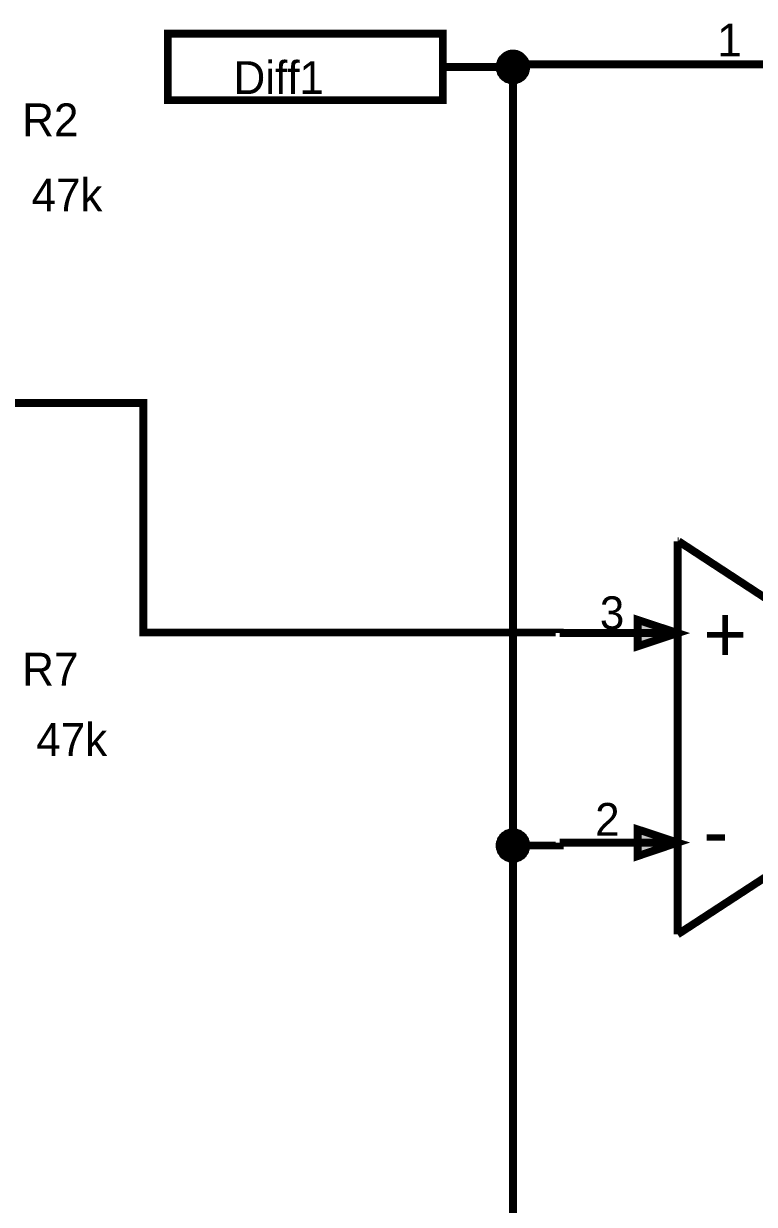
# Model space of a CAD drawing. Header units: millimetres. Extents: x 0 to 800, y 0 to 567.
# Drawn here: x 79.26 to 107.14, y 497.34 to 542.41 of the extents above; entities that cross this region are included whole.
import ezdxf

# ---------------------------------------------------------------- set-up
doc = ezdxf.new("R2010")
doc.units = ezdxf.units.MM
doc.layers.add('Sheet', color=255, linetype='Continuous')

msp = doc.modelspace()

# ---------------------------------------------------------------- linework, layer by layer
at = {"layer": 'Sheet'}
for points, const_width in [([(84.759, 539.485), (84.759, 542.028), (95.253, 542.028), (95.253, 539.485), (84.759, 539.485)], 0.3), ([(84.759, 542.028), (84.759, 539.485), (95.253, 539.485), (95.253, 542.028), (84.759, 542.028), (84.759, 542.028)], 0.0991), ([(102.689, 519.651), (104.212, 519.147), (102.689, 518.643), (102.689, 519.651)], 0.3), ([(102.689, 519.651), (104.212, 519.147), (102.689, 518.643), (102.689, 519.651)], 0.0991), ([(102.689, 511.655), (104.212, 511.151), (102.689, 510.636), (102.689, 511.655)], 0.3), ([(102.689, 511.655), (104.212, 511.151), (102.689, 510.636), (102.689, 511.655)], 0.0991)]:
    msp.add_lwpolyline(points, close=True, dxfattribs=dict(at, const_width=const_width))
for points, const_width in [([(97.425, 540.751), (97.425, 540.773), (97.425, 540.807), (97.437, 540.829), (97.437, 540.852), (97.437, 540.874), (97.448, 540.908), (97.459, 540.93), (97.47, 540.953), (97.47, 540.975), (97.481, 540.997), (97.493, 541.02), (97.515, 541.042), (97.526, 541.053), (97.537, 541.076), (97.56, 541.098), (97.571, 541.109), (97.593, 541.132), (97.605, 541.143), (97.627, 541.165), (97.649, 541.177), (97.672, 541.188), (97.683, 541.199), (97.705, 541.21), (97.728, 541.221), (97.75, 541.233), (97.784, 541.244), (97.806, 541.255), (97.829, 541.255), (97.851, 541.255), (97.873, 541.266), (97.907, 541.266), (97.929, 541.266)], 0.3), ([(97.425, 540.751), (97.425, 540.773), (97.425, 540.807), (97.437, 540.829), (97.437, 540.852), (97.437, 540.874), (97.448, 540.908), (97.459, 540.93), (97.47, 540.953), (97.47, 540.975), (97.481, 540.997), (97.493, 541.02), (97.515, 541.042), (97.526, 541.053), (97.537, 541.076), (97.56, 541.098), (97.571, 541.109), (97.593, 541.132), (97.605, 541.143), (97.627, 541.165), (97.649, 541.177), (97.672, 541.188), (97.683, 541.199), (97.705, 541.21), (97.728, 541.221), (97.75, 541.233), (97.784, 541.244), (97.806, 541.255), (97.829, 541.255), (97.851, 541.255), (97.873, 541.266), (97.907, 541.266), (97.929, 541.266)], 0.3), ([(97.425, 540.751), (97.425, 540.773), (97.425, 540.807), (97.437, 540.829), (97.437, 540.852), (97.437, 540.874), (97.448, 540.908), (97.459, 540.93), (97.47, 540.953), (97.47, 540.975), (97.481, 540.997), (97.493, 541.02), (97.515, 541.042), (97.526, 541.053), (97.537, 541.076), (97.56, 541.098), (97.571, 541.109), (97.593, 541.132), (97.605, 541.143), (97.627, 541.165), (97.649, 541.177), (97.672, 541.188), (97.683, 541.199), (97.705, 541.21), (97.728, 541.221), (97.75, 541.233), (97.784, 541.244), (97.806, 541.255), (97.829, 541.255), (97.851, 541.255), (97.873, 541.266), (97.907, 541.266), (97.929, 541.266)], 0.3), ([(97.425, 540.751), (97.425, 540.773), (97.425, 540.807), (97.437, 540.829), (97.437, 540.852), (97.437, 540.874), (97.448, 540.908), (97.459, 540.93), (97.47, 540.953), (97.47, 540.975), (97.481, 540.997), (97.493, 541.02), (97.515, 541.042), (97.526, 541.053), (97.537, 541.076), (97.56, 541.098), (97.571, 541.109), (97.593, 541.132), (97.605, 541.143), (97.627, 541.165), (97.649, 541.177), (97.672, 541.188), (97.683, 541.199), (97.705, 541.21), (97.728, 541.221), (97.75, 541.233), (97.784, 541.244), (97.806, 541.255), (97.829, 541.255), (97.851, 541.255), (97.873, 541.266), (97.907, 541.266), (97.929, 541.266)], 0.3), ([(97.425, 540.751), (97.425, 540.773), (97.425, 540.807), (97.437, 540.829), (97.437, 540.852), (97.437, 540.874), (97.448, 540.908), (97.459, 540.93), (97.47, 540.953), (97.47, 540.975), (97.481, 540.997), (97.493, 541.02), (97.515, 541.042), (97.526, 541.053), (97.537, 541.076), (97.56, 541.098), (97.571, 541.109), (97.593, 541.132), (97.605, 541.143), (97.627, 541.165), (97.649, 541.177), (97.672, 541.188), (97.683, 541.199), (97.705, 541.21), (97.728, 541.221), (97.75, 541.233), (97.784, 541.244), (97.806, 541.255), (97.829, 541.255), (97.851, 541.255), (97.873, 541.266), (97.907, 541.266), (97.929, 541.266)], 0.0991), ([(97.425, 540.751), (97.425, 540.773), (97.425, 540.807), (97.437, 540.829), (97.437, 540.852), (97.437, 540.874), (97.448, 540.908), (97.459, 540.93), (97.47, 540.953), (97.47, 540.975), (97.481, 540.997), (97.493, 541.02), (97.515, 541.042), (97.526, 541.053), (97.537, 541.076), (97.56, 541.098), (97.571, 541.109), (97.593, 541.132), (97.605, 541.143), (97.627, 541.165), (97.649, 541.177), (97.672, 541.188), (97.683, 541.199), (97.705, 541.21), (97.728, 541.221), (97.75, 541.233), (97.784, 541.244), (97.806, 541.255), (97.829, 541.255), (97.851, 541.255), (97.873, 541.266), (97.907, 541.266), (97.929, 541.266)], 0.0991), ([(97.425, 540.751), (97.425, 540.773), (97.425, 540.807), (97.437, 540.829), (97.437, 540.852), (97.437, 540.874), (97.448, 540.908), (97.459, 540.93), (97.47, 540.953), (97.47, 540.975), (97.481, 540.997), (97.493, 541.02), (97.515, 541.042), (97.526, 541.053), (97.537, 541.076), (97.56, 541.098), (97.571, 541.109), (97.593, 541.132), (97.605, 541.143), (97.627, 541.165), (97.649, 541.177), (97.672, 541.188), (97.683, 541.199), (97.705, 541.21), (97.728, 541.221), (97.75, 541.233), (97.784, 541.244), (97.806, 541.255), (97.829, 541.255), (97.851, 541.255), (97.873, 541.266), (97.907, 541.266), (97.929, 541.266)], 0.0991), ([(97.425, 540.751), (97.425, 540.773), (97.425, 540.807), (97.437, 540.829), (97.437, 540.852), (97.437, 540.874), (97.448, 540.908), (97.459, 540.93), (97.47, 540.953), (97.47, 540.975), (97.481, 540.997), (97.493, 541.02), (97.515, 541.042), (97.526, 541.053), (97.537, 541.076), (97.56, 541.098), (97.571, 541.109), (97.593, 541.132), (97.605, 541.143), (97.627, 541.165), (97.649, 541.177), (97.672, 541.188), (97.683, 541.199), (97.705, 541.21), (97.728, 541.221), (97.75, 541.233), (97.784, 541.244), (97.806, 541.255), (97.829, 541.255), (97.851, 541.255), (97.873, 541.266), (97.907, 541.266), (97.929, 541.266)], 0.0991), ([(97.929, 541.266), (97.929, 541.266)], 0.3), ([(97.929, 541.266), (97.952, 541.266), (97.985, 541.266), (98.008, 541.255), (98.03, 541.255), (98.053, 541.255), (98.075, 541.244), (98.109, 541.233), (98.131, 541.221), (98.153, 541.21), (98.176, 541.199), (98.187, 541.188), (98.209, 541.177), (98.232, 541.165), (98.254, 541.143), (98.265, 541.132), (98.288, 541.109), (98.299, 541.098), (98.321, 541.076), (98.333, 541.053), (98.344, 541.042), (98.366, 541.02), (98.377, 540.997), (98.389, 540.975), (98.389, 540.953), (98.4, 540.93), (98.411, 540.908), (98.422, 540.874), (98.422, 540.852), (98.422, 540.829), (98.433, 540.807), (98.433, 540.773), (98.433, 540.751)], 0.3), ([(97.929, 541.266), (97.929, 541.266)], 0.3), ([(97.929, 541.266), (97.952, 541.266), (97.985, 541.266), (98.008, 541.255), (98.03, 541.255), (98.053, 541.255), (98.075, 541.244), (98.109, 541.233), (98.131, 541.221), (98.153, 541.21), (98.176, 541.199), (98.187, 541.188), (98.209, 541.177), (98.232, 541.165), (98.254, 541.143), (98.265, 541.132), (98.288, 541.109), (98.299, 541.098), (98.321, 541.076), (98.333, 541.053), (98.344, 541.042), (98.366, 541.02), (98.377, 540.997), (98.389, 540.975), (98.389, 540.953), (98.4, 540.93), (98.411, 540.908), (98.422, 540.874), (98.422, 540.852), (98.422, 540.829), (98.433, 540.807), (98.433, 540.773), (98.433, 540.751)], 0.3), ([(97.929, 541.266), (97.929, 541.266)], 0.3), ([(97.929, 541.266), (97.952, 541.266), (97.985, 541.266), (98.008, 541.255), (98.03, 541.255), (98.053, 541.255), (98.075, 541.244), (98.109, 541.233), (98.131, 541.221), (98.153, 541.21), (98.176, 541.199), (98.187, 541.188), (98.209, 541.177), (98.232, 541.165), (98.254, 541.143), (98.265, 541.132), (98.288, 541.109), (98.299, 541.098), (98.321, 541.076), (98.333, 541.053), (98.344, 541.042), (98.366, 541.02), (98.377, 540.997), (98.389, 540.975), (98.389, 540.953), (98.4, 540.93), (98.411, 540.908), (98.422, 540.874), (98.422, 540.852), (98.422, 540.829), (98.433, 540.807), (98.433, 540.773), (98.433, 540.751)], 0.3), ([(97.929, 541.266), (97.929, 541.266)], 0.3), ([(97.929, 541.266), (97.952, 541.266), (97.985, 541.266), (98.008, 541.255), (98.03, 541.255), (98.053, 541.255), (98.075, 541.244), (98.109, 541.233), (98.131, 541.221), (98.153, 541.21), (98.176, 541.199), (98.187, 541.188), (98.209, 541.177), (98.232, 541.165), (98.254, 541.143), (98.265, 541.132), (98.288, 541.109), (98.299, 541.098), (98.321, 541.076), (98.333, 541.053), (98.344, 541.042), (98.366, 541.02), (98.377, 540.997), (98.389, 540.975), (98.389, 540.953), (98.4, 540.93), (98.411, 540.908), (98.422, 540.874), (98.422, 540.852), (98.422, 540.829), (98.433, 540.807), (98.433, 540.773), (98.433, 540.751)], 0.3), ([(97.929, 541.266), (97.929, 541.266)], 0.0991), ([(97.929, 541.266), (97.952, 541.266), (97.985, 541.266), (98.008, 541.255), (98.03, 541.255), (98.053, 541.255), (98.075, 541.244), (98.109, 541.233), (98.131, 541.221), (98.153, 541.21), (98.176, 541.199), (98.187, 541.188), (98.209, 541.177), (98.232, 541.165), (98.254, 541.143), (98.265, 541.132), (98.288, 541.109), (98.299, 541.098), (98.321, 541.076), (98.333, 541.053), (98.344, 541.042), (98.366, 541.02), (98.377, 540.997), (98.389, 540.975), (98.389, 540.953), (98.4, 540.93), (98.411, 540.908), (98.422, 540.874), (98.422, 540.852), (98.422, 540.829), (98.433, 540.807), (98.433, 540.773), (98.433, 540.751)], 0.0991), ([(97.929, 541.266), (97.929, 541.266)], 0.0991), ([(97.929, 541.266), (97.952, 541.266), (97.985, 541.266), (98.008, 541.255), (98.03, 541.255), (98.053, 541.255), (98.075, 541.244), (98.109, 541.233), (98.131, 541.221), (98.153, 541.21), (98.176, 541.199), (98.187, 541.188), (98.209, 541.177), (98.232, 541.165), (98.254, 541.143), (98.265, 541.132), (98.288, 541.109), (98.299, 541.098), (98.321, 541.076), (98.333, 541.053), (98.344, 541.042), (98.366, 541.02), (98.377, 540.997), (98.389, 540.975), (98.389, 540.953), (98.4, 540.93), (98.411, 540.908), (98.422, 540.874), (98.422, 540.852), (98.422, 540.829), (98.433, 540.807), (98.433, 540.773), (98.433, 540.751)], 0.0991), ([(97.929, 541.266), (97.929, 541.266)], 0.0991), ([(97.929, 541.266), (97.952, 541.266), (97.985, 541.266), (98.008, 541.255), (98.03, 541.255), (98.053, 541.255), (98.075, 541.244), (98.109, 541.233), (98.131, 541.221), (98.153, 541.21), (98.176, 541.199), (98.187, 541.188), (98.209, 541.177), (98.232, 541.165), (98.254, 541.143), (98.265, 541.132), (98.288, 541.109), (98.299, 541.098), (98.321, 541.076), (98.333, 541.053), (98.344, 541.042), (98.366, 541.02), (98.377, 540.997), (98.389, 540.975), (98.389, 540.953), (98.4, 540.93), (98.411, 540.908), (98.422, 540.874), (98.422, 540.852), (98.422, 540.829), (98.433, 540.807), (98.433, 540.773), (98.433, 540.751)], 0.0991), ([(97.929, 541.266), (97.929, 541.266)], 0.0991), ([(97.929, 541.266), (97.952, 541.266), (97.985, 541.266), (98.008, 541.255), (98.03, 541.255), (98.053, 541.255), (98.075, 541.244), (98.109, 541.233), (98.131, 541.221), (98.153, 541.21), (98.176, 541.199), (98.187, 541.188), (98.209, 541.177), (98.232, 541.165), (98.254, 541.143), (98.265, 541.132), (98.288, 541.109), (98.299, 541.098), (98.321, 541.076), (98.333, 541.053), (98.344, 541.042), (98.366, 541.02), (98.377, 540.997), (98.389, 540.975), (98.389, 540.953), (98.4, 540.93), (98.411, 540.908), (98.422, 540.874), (98.422, 540.852), (98.422, 540.829), (98.433, 540.807), (98.433, 540.773), (98.433, 540.751)], 0.0991), ([(95.253, 540.751), (97.929, 540.751), (98.187, 540.751), (98.187, 540.852), (103.484, 540.852)], 0.3), ([(97.929, 540.247), (97.907, 540.247), (97.873, 540.247), (97.851, 540.258), (97.829, 540.258), (97.806, 540.258), (97.784, 540.269), (97.75, 540.281), (97.728, 540.292), (97.705, 540.292), (97.683, 540.303), (97.672, 540.314), (97.649, 540.337), (97.627, 540.348), (97.605, 540.359), (97.593, 540.381), (97.571, 540.393), (97.56, 540.415), (97.537, 540.426), (97.526, 540.449), (97.515, 540.471), (97.493, 540.493), (97.481, 540.505), (97.47, 540.527), (97.47, 540.549), (97.459, 540.572), (97.448, 540.605), (97.437, 540.628), (97.437, 540.65), (97.437, 540.673), (97.425, 540.695), (97.425, 540.729), (97.425, 540.751)], 0.3), ([(97.425, 540.751), (97.425, 540.751)], 0.3), ([(97.929, 540.247), (97.907, 540.247), (97.873, 540.247), (97.851, 540.258), (97.829, 540.258), (97.806, 540.258), (97.784, 540.269), (97.75, 540.281), (97.728, 540.292), (97.705, 540.292), (97.683, 540.303), (97.672, 540.314), (97.649, 540.337), (97.627, 540.348), (97.605, 540.359), (97.593, 540.381), (97.571, 540.393), (97.56, 540.415), (97.537, 540.426), (97.526, 540.449), (97.515, 540.471), (97.493, 540.493), (97.481, 540.505), (97.47, 540.527), (97.47, 540.549), (97.459, 540.572), (97.448, 540.605), (97.437, 540.628), (97.437, 540.65), (97.437, 540.673), (97.425, 540.695), (97.425, 540.729), (97.425, 540.751)], 0.3), ([(97.425, 540.751), (97.425, 540.751)], 0.3), ([(97.929, 540.247), (97.907, 540.247), (97.873, 540.247), (97.851, 540.258), (97.829, 540.258), (97.806, 540.258), (97.784, 540.269), (97.75, 540.281), (97.728, 540.292), (97.705, 540.292), (97.683, 540.303), (97.672, 540.314), (97.649, 540.337), (97.627, 540.348), (97.605, 540.359), (97.593, 540.381), (97.571, 540.393), (97.56, 540.415), (97.537, 540.426), (97.526, 540.449), (97.515, 540.471), (97.493, 540.493), (97.481, 540.505), (97.47, 540.527), (97.47, 540.549), (97.459, 540.572), (97.448, 540.605), (97.437, 540.628), (97.437, 540.65), (97.437, 540.673), (97.425, 540.695), (97.425, 540.729), (97.425, 540.751)], 0.3), ([(97.425, 540.751), (97.425, 540.751)], 0.3), ([(97.929, 540.247), (97.907, 540.247), (97.873, 540.247), (97.851, 540.258), (97.829, 540.258), (97.806, 540.258), (97.784, 540.269), (97.75, 540.281), (97.728, 540.292), (97.705, 540.292), (97.683, 540.303), (97.672, 540.314), (97.649, 540.337), (97.627, 540.348), (97.605, 540.359), (97.593, 540.381), (97.571, 540.393), (97.56, 540.415), (97.537, 540.426), (97.526, 540.449), (97.515, 540.471), (97.493, 540.493), (97.481, 540.505), (97.47, 540.527), (97.47, 540.549), (97.459, 540.572), (97.448, 540.605), (97.437, 540.628), (97.437, 540.65), (97.437, 540.673), (97.425, 540.695), (97.425, 540.729), (97.425, 540.751)], 0.3), ([(97.425, 540.751), (97.425, 540.751)], 0.3), ([(97.929, 540.247), (97.907, 540.247), (97.873, 540.247), (97.851, 540.258), (97.829, 540.258), (97.806, 540.258), (97.784, 540.269), (97.75, 540.281), (97.728, 540.292), (97.705, 540.292), (97.683, 540.303), (97.672, 540.314), (97.649, 540.337), (97.627, 540.348), (97.605, 540.359), (97.593, 540.381), (97.571, 540.393), (97.56, 540.415), (97.537, 540.426), (97.526, 540.449), (97.515, 540.471), (97.493, 540.493), (97.481, 540.505), (97.47, 540.527), (97.47, 540.549), (97.459, 540.572), (97.448, 540.605), (97.437, 540.628), (97.437, 540.65), (97.437, 540.673), (97.425, 540.695), (97.425, 540.729), (97.425, 540.751)], 0.0991), ([(97.425, 540.751), (97.425, 540.751)], 0.0991), ([(97.929, 540.247), (97.907, 540.247), (97.873, 540.247), (97.851, 540.258), (97.829, 540.258), (97.806, 540.258), (97.784, 540.269), (97.75, 540.281), (97.728, 540.292), (97.705, 540.292), (97.683, 540.303), (97.672, 540.314), (97.649, 540.337), (97.627, 540.348), (97.605, 540.359), (97.593, 540.381), (97.571, 540.393), (97.56, 540.415), (97.537, 540.426), (97.526, 540.449), (97.515, 540.471), (97.493, 540.493), (97.481, 540.505), (97.47, 540.527), (97.47, 540.549), (97.459, 540.572), (97.448, 540.605), (97.437, 540.628), (97.437, 540.65), (97.437, 540.673), (97.425, 540.695), (97.425, 540.729), (97.425, 540.751)], 0.0991), ([(97.425, 540.751), (97.425, 540.751)], 0.0991), ([(97.929, 540.247), (97.907, 540.247), (97.873, 540.247), (97.851, 540.258), (97.829, 540.258), (97.806, 540.258), (97.784, 540.269), (97.75, 540.281), (97.728, 540.292), (97.705, 540.292), (97.683, 540.303), (97.672, 540.314), (97.649, 540.337), (97.627, 540.348), (97.605, 540.359), (97.593, 540.381), (97.571, 540.393), (97.56, 540.415), (97.537, 540.426), (97.526, 540.449), (97.515, 540.471), (97.493, 540.493), (97.481, 540.505), (97.47, 540.527), (97.47, 540.549), (97.459, 540.572), (97.448, 540.605), (97.437, 540.628), (97.437, 540.65), (97.437, 540.673), (97.425, 540.695), (97.425, 540.729), (97.425, 540.751)], 0.0991), ([(97.425, 540.751), (97.425, 540.751)], 0.0991), ([(97.929, 540.247), (97.907, 540.247), (97.873, 540.247), (97.851, 540.258), (97.829, 540.258), (97.806, 540.258), (97.784, 540.269), (97.75, 540.281), (97.728, 540.292), (97.705, 540.292), (97.683, 540.303), (97.672, 540.314), (97.649, 540.337), (97.627, 540.348), (97.605, 540.359), (97.593, 540.381), (97.571, 540.393), (97.56, 540.415), (97.537, 540.426), (97.526, 540.449), (97.515, 540.471), (97.493, 540.493), (97.481, 540.505), (97.47, 540.527), (97.47, 540.549), (97.459, 540.572), (97.448, 540.605), (97.437, 540.628), (97.437, 540.65), (97.437, 540.673), (97.425, 540.695), (97.425, 540.729), (97.425, 540.751)], 0.0991), ([(97.425, 540.751), (97.425, 540.751)], 0.0991), ([(98.433, 540.751), (98.433, 540.729), (98.433, 540.695), (98.422, 540.673), (98.422, 540.65), (98.422, 540.628), (98.411, 540.605), (98.4, 540.572), (98.389, 540.549), (98.389, 540.527), (98.377, 540.505), (98.366, 540.493), (98.344, 540.471), (98.333, 540.449), (98.321, 540.426), (98.299, 540.415), (98.288, 540.393), (98.265, 540.381), (98.254, 540.359), (98.232, 540.348), (98.209, 540.337), (98.187, 540.314), (98.176, 540.303), (98.153, 540.292), (98.131, 540.292), (98.109, 540.281), (98.075, 540.269), (98.053, 540.258), (98.03, 540.258), (98.008, 540.258), (97.985, 540.247), (97.952, 540.247), (97.929, 540.247)], 0.3), ([(97.929, 540.751), (97.929, 511.039)], 0.3), ([(98.433, 540.751), (98.433, 540.729), (98.433, 540.695), (98.422, 540.673), (98.422, 540.65), (98.422, 540.628), (98.411, 540.605), (98.4, 540.572), (98.389, 540.549), (98.389, 540.527), (98.377, 540.505), (98.366, 540.493), (98.344, 540.471), (98.333, 540.449), (98.321, 540.426), (98.299, 540.415), (98.288, 540.393), (98.265, 540.381), (98.254, 540.359), (98.232, 540.348), (98.209, 540.337), (98.187, 540.314), (98.176, 540.303), (98.153, 540.292), (98.131, 540.292), (98.109, 540.281), (98.075, 540.269), (98.053, 540.258), (98.03, 540.258), (98.008, 540.258), (97.985, 540.247), (97.952, 540.247), (97.929, 540.247)], 0.3), ([(98.433, 540.751), (98.433, 540.729), (98.433, 540.695), (98.422, 540.673), (98.422, 540.65), (98.422, 540.628), (98.411, 540.605), (98.4, 540.572), (98.389, 540.549), (98.389, 540.527), (98.377, 540.505), (98.366, 540.493), (98.344, 540.471), (98.333, 540.449), (98.321, 540.426), (98.299, 540.415), (98.288, 540.393), (98.265, 540.381), (98.254, 540.359), (98.232, 540.348), (98.209, 540.337), (98.187, 540.314), (98.176, 540.303), (98.153, 540.292), (98.131, 540.292), (98.109, 540.281), (98.075, 540.269), (98.053, 540.258), (98.03, 540.258), (98.008, 540.258), (97.985, 540.247), (97.952, 540.247), (97.929, 540.247)], 0.3), ([(98.433, 540.751), (98.433, 540.729), (98.433, 540.695), (98.422, 540.673), (98.422, 540.65), (98.422, 540.628), (98.411, 540.605), (98.4, 540.572), (98.389, 540.549), (98.389, 540.527), (98.377, 540.505), (98.366, 540.493), (98.344, 540.471), (98.333, 540.449), (98.321, 540.426), (98.299, 540.415), (98.288, 540.393), (98.265, 540.381), (98.254, 540.359), (98.232, 540.348), (98.209, 540.337), (98.187, 540.314), (98.176, 540.303), (98.153, 540.292), (98.131, 540.292), (98.109, 540.281), (98.075, 540.269), (98.053, 540.258), (98.03, 540.258), (98.008, 540.258), (97.985, 540.247), (97.952, 540.247), (97.929, 540.247)], 0.3), ([(98.433, 540.751), (98.433, 540.729), (98.433, 540.695), (98.422, 540.673), (98.422, 540.65), (98.422, 540.628), (98.411, 540.605), (98.4, 540.572), (98.389, 540.549), (98.389, 540.527), (98.377, 540.505), (98.366, 540.493), (98.344, 540.471), (98.333, 540.449), (98.321, 540.426), (98.299, 540.415), (98.288, 540.393), (98.265, 540.381), (98.254, 540.359), (98.232, 540.348), (98.209, 540.337), (98.187, 540.314), (98.176, 540.303), (98.153, 540.292), (98.131, 540.292), (98.109, 540.281), (98.075, 540.269), (98.053, 540.258), (98.03, 540.258), (98.008, 540.258), (97.985, 540.247), (97.952, 540.247), (97.929, 540.247)], 0.0991), ([(98.433, 540.751), (98.433, 540.729), (98.433, 540.695), (98.422, 540.673), (98.422, 540.65), (98.422, 540.628), (98.411, 540.605), (98.4, 540.572), (98.389, 540.549), (98.389, 540.527), (98.377, 540.505), (98.366, 540.493), (98.344, 540.471), (98.333, 540.449), (98.321, 540.426), (98.299, 540.415), (98.288, 540.393), (98.265, 540.381), (98.254, 540.359), (98.232, 540.348), (98.209, 540.337), (98.187, 540.314), (98.176, 540.303), (98.153, 540.292), (98.131, 540.292), (98.109, 540.281), (98.075, 540.269), (98.053, 540.258), (98.03, 540.258), (98.008, 540.258), (97.985, 540.247), (97.952, 540.247), (97.929, 540.247)], 0.0991), ([(98.433, 540.751), (98.433, 540.729), (98.433, 540.695), (98.422, 540.673), (98.422, 540.65), (98.422, 540.628), (98.411, 540.605), (98.4, 540.572), (98.389, 540.549), (98.389, 540.527), (98.377, 540.505), (98.366, 540.493), (98.344, 540.471), (98.333, 540.449), (98.321, 540.426), (98.299, 540.415), (98.288, 540.393), (98.265, 540.381), (98.254, 540.359), (98.232, 540.348), (98.209, 540.337), (98.187, 540.314), (98.176, 540.303), (98.153, 540.292), (98.131, 540.292), (98.109, 540.281), (98.075, 540.269), (98.053, 540.258), (98.03, 540.258), (98.008, 540.258), (97.985, 540.247), (97.952, 540.247), (97.929, 540.247)], 0.0991), ([(98.433, 540.751), (98.433, 540.729), (98.433, 540.695), (98.422, 540.673), (98.422, 540.65), (98.422, 540.628), (98.411, 540.605), (98.4, 540.572), (98.389, 540.549), (98.389, 540.527), (98.377, 540.505), (98.366, 540.493), (98.344, 540.471), (98.333, 540.449), (98.321, 540.426), (98.299, 540.415), (98.288, 540.393), (98.265, 540.381), (98.254, 540.359), (98.232, 540.348), (98.209, 540.337), (98.187, 540.314), (98.176, 540.303), (98.153, 540.292), (98.131, 540.292), (98.109, 540.281), (98.075, 540.269), (98.053, 540.258), (98.03, 540.258), (98.008, 540.258), (97.985, 540.247), (97.952, 540.247), (97.929, 540.247)], 0.0991), ([(98.433, 540.751), (98.433, 540.751), (98.433, 540.751), (98.433, 540.751), (98.433, 540.751), (98.433, 540.751), (98.433, 540.751), (98.433, 540.751), (98.433, 540.751), (98.433, 540.751), (98.433, 540.751), (98.433, 540.751), (98.433, 540.751), (98.433, 540.751), (98.433, 540.751), (98.433, 540.751), (98.433, 540.751), (98.433, 540.751), (98.433, 540.751), (98.433, 540.751), (98.433, 540.751), (98.433, 540.751), (98.433, 540.751), (98.433, 540.751), (98.433, 540.751), (98.433, 540.751), (98.433, 540.751), (98.433, 540.751), (98.433, 540.751), (98.433, 540.751), (98.433, 540.751), (98.433, 540.751), (98.433, 540.751)], 0.3), ([(98.433, 540.751), (98.433, 540.751)], 0.3), ([(98.433, 540.751), (98.433, 540.751), (98.433, 540.751), (98.433, 540.751), (98.433, 540.751), (98.433, 540.751), (98.433, 540.751), (98.433, 540.751), (98.433, 540.751), (98.433, 540.751), (98.433, 540.751), (98.433, 540.751), (98.433, 540.751), (98.433, 540.751), (98.433, 540.751), (98.433, 540.751), (98.433, 540.751), (98.433, 540.751), (98.433, 540.751), (98.433, 540.751), (98.433, 540.751), (98.433, 540.751), (98.433, 540.751), (98.433, 540.751), (98.433, 540.751), (98.433, 540.751), (98.433, 540.751), (98.433, 540.751), (98.433, 540.751), (98.433, 540.751), (98.433, 540.751), (98.433, 540.751), (98.433, 540.751)], 0.3), ([(98.433, 540.751), (98.433, 540.751)], 0.3), ([(98.433, 540.751), (98.433, 540.751), (98.433, 540.751), (98.433, 540.751), (98.433, 540.751), (98.433, 540.751), (98.433, 540.751), (98.433, 540.751), (98.433, 540.751), (98.433, 540.751), (98.433, 540.751), (98.433, 540.751), (98.433, 540.751), (98.433, 540.751), (98.433, 540.751), (98.433, 540.751), (98.433, 540.751), (98.433, 540.751), (98.433, 540.751), (98.433, 540.751), (98.433, 540.751), (98.433, 540.751), (98.433, 540.751), (98.433, 540.751), (98.433, 540.751), (98.433, 540.751), (98.433, 540.751), (98.433, 540.751), (98.433, 540.751), (98.433, 540.751), (98.433, 540.751), (98.433, 540.751), (98.433, 540.751)], 0.3), ([(98.433, 540.751), (98.433, 540.751)], 0.3), ([(98.433, 540.751), (98.433, 540.751), (98.433, 540.751), (98.433, 540.751), (98.433, 540.751), (98.433, 540.751), (98.433, 540.751), (98.433, 540.751), (98.433, 540.751), (98.433, 540.751), (98.433, 540.751), (98.433, 540.751), (98.433, 540.751), (98.433, 540.751), (98.433, 540.751), (98.433, 540.751), (98.433, 540.751), (98.433, 540.751), (98.433, 540.751), (98.433, 540.751), (98.433, 540.751), (98.433, 540.751), (98.433, 540.751), (98.433, 540.751), (98.433, 540.751), (98.433, 540.751), (98.433, 540.751), (98.433, 540.751), (98.433, 540.751), (98.433, 540.751), (98.433, 540.751), (98.433, 540.751), (98.433, 540.751)], 0.3), ([(98.433, 540.751), (98.433, 540.751)], 0.3), ([(98.433, 540.751), (98.433, 540.751), (98.433, 540.751), (98.433, 540.751), (98.433, 540.751), (98.433, 540.751), (98.433, 540.751), (98.433, 540.751), (98.433, 540.751), (98.433, 540.751), (98.433, 540.751), (98.433, 540.751), (98.433, 540.751), (98.433, 540.751), (98.433, 540.751), (98.433, 540.751), (98.433, 540.751), (98.433, 540.751), (98.433, 540.751), (98.433, 540.751), (98.433, 540.751), (98.433, 540.751), (98.433, 540.751), (98.433, 540.751), (98.433, 540.751), (98.433, 540.751), (98.433, 540.751), (98.433, 540.751), (98.433, 540.751), (98.433, 540.751), (98.433, 540.751), (98.433, 540.751), (98.433, 540.751)], 0.0991), ([(98.433, 540.751), (98.433, 540.751)], 0.0991), ([(98.433, 540.751), (98.433, 540.751), (98.433, 540.751), (98.433, 540.751), (98.433, 540.751), (98.433, 540.751), (98.433, 540.751), (98.433, 540.751), (98.433, 540.751), (98.433, 540.751), (98.433, 540.751), (98.433, 540.751), (98.433, 540.751), (98.433, 540.751), (98.433, 540.751), (98.433, 540.751), (98.433, 540.751), (98.433, 540.751), (98.433, 540.751), (98.433, 540.751), (98.433, 540.751), (98.433, 540.751), (98.433, 540.751), (98.433, 540.751), (98.433, 540.751), (98.433, 540.751), (98.433, 540.751), (98.433, 540.751), (98.433, 540.751), (98.433, 540.751), (98.433, 540.751), (98.433, 540.751), (98.433, 540.751)], 0.0991), ([(98.433, 540.751), (98.433, 540.751)], 0.0991), ([(98.433, 540.751), (98.433, 540.751), (98.433, 540.751), (98.433, 540.751), (98.433, 540.751), (98.433, 540.751), (98.433, 540.751), (98.433, 540.751), (98.433, 540.751), (98.433, 540.751), (98.433, 540.751), (98.433, 540.751), (98.433, 540.751), (98.433, 540.751), (98.433, 540.751), (98.433, 540.751), (98.433, 540.751), (98.433, 540.751), (98.433, 540.751), (98.433, 540.751), (98.433, 540.751), (98.433, 540.751), (98.433, 540.751), (98.433, 540.751), (98.433, 540.751), (98.433, 540.751), (98.433, 540.751), (98.433, 540.751), (98.433, 540.751), (98.433, 540.751), (98.433, 540.751), (98.433, 540.751), (98.433, 540.751)], 0.0991), ([(98.433, 540.751), (98.433, 540.751)], 0.0991), ([(98.433, 540.751), (98.433, 540.751), (98.433, 540.751), (98.433, 540.751), (98.433, 540.751), (98.433, 540.751), (98.433, 540.751), (98.433, 540.751), (98.433, 540.751), (98.433, 540.751), (98.433, 540.751), (98.433, 540.751), (98.433, 540.751), (98.433, 540.751), (98.433, 540.751), (98.433, 540.751), (98.433, 540.751), (98.433, 540.751), (98.433, 540.751), (98.433, 540.751), (98.433, 540.751), (98.433, 540.751), (98.433, 540.751), (98.433, 540.751), (98.433, 540.751), (98.433, 540.751), (98.433, 540.751), (98.433, 540.751), (98.433, 540.751), (98.433, 540.751), (98.433, 540.751), (98.433, 540.751), (98.433, 540.751)], 0.0991), ([(98.433, 540.751), (98.433, 540.751)], 0.0991), ([(108.558, 540.852), (103.484, 540.852)], 0.3), ([(99.71, 519.147), (99.71, 519.17), (83.829, 519.17), (83.829, 527.928), (77.759, 527.928)], 0.3), ([(104.212, 522.653), (104.246, 522.653)], 0.3), ([(104.212, 507.646), (104.212, 522.653)], 0.3), ([(104.246, 522.653), (115.714, 515.149)], 0.3), ([(104.212, 519.147), (99.71, 519.147)], 0.3), ([(115.714, 515.149), (104.212, 507.646)], 0.3), ([(97.425, 511.039), (97.425, 511.061), (97.425, 511.095), (97.437, 511.117), (97.437, 511.14), (97.437, 511.162), (97.448, 511.185), (97.459, 511.218), (97.47, 511.241), (97.47, 511.263), (97.481, 511.285), (97.493, 511.297), (97.515, 511.319), (97.526, 511.341), (97.537, 511.364), (97.56, 511.375), (97.571, 511.397), (97.593, 511.409), (97.605, 511.431), (97.627, 511.442), (97.649, 511.453), (97.672, 511.476), (97.683, 511.487), (97.705, 511.498), (97.728, 511.498), (97.75, 511.509), (97.784, 511.521), (97.806, 511.532), (97.829, 511.532), (97.851, 511.532), (97.873, 511.543), (97.907, 511.543), (97.929, 511.543)], 0.3), ([(97.425, 511.039), (97.425, 511.061), (97.425, 511.095), (97.437, 511.117), (97.437, 511.14), (97.437, 511.162), (97.448, 511.185), (97.459, 511.218), (97.47, 511.241), (97.47, 511.263), (97.481, 511.285), (97.493, 511.297), (97.515, 511.319), (97.526, 511.341), (97.537, 511.364), (97.56, 511.375), (97.571, 511.397), (97.593, 511.409), (97.605, 511.431), (97.627, 511.442), (97.649, 511.453), (97.672, 511.476), (97.683, 511.487), (97.705, 511.498), (97.728, 511.498), (97.75, 511.509), (97.784, 511.521), (97.806, 511.532), (97.829, 511.532), (97.851, 511.532), (97.873, 511.543), (97.907, 511.543), (97.929, 511.543)], 0.3), ([(97.425, 511.039), (97.425, 511.061), (97.425, 511.095), (97.437, 511.117), (97.437, 511.14), (97.437, 511.162), (97.448, 511.185), (97.459, 511.218), (97.47, 511.241), (97.47, 511.263), (97.481, 511.285), (97.493, 511.297), (97.515, 511.319), (97.526, 511.341), (97.537, 511.364), (97.56, 511.375), (97.571, 511.397), (97.593, 511.409), (97.605, 511.431), (97.627, 511.442), (97.649, 511.453), (97.672, 511.476), (97.683, 511.487), (97.705, 511.498), (97.728, 511.498), (97.75, 511.509), (97.784, 511.521), (97.806, 511.532), (97.829, 511.532), (97.851, 511.532), (97.873, 511.543), (97.907, 511.543), (97.929, 511.543)], 0.3), ([(97.425, 511.039), (97.425, 511.061), (97.425, 511.095), (97.437, 511.117), (97.437, 511.14), (97.437, 511.162), (97.448, 511.185), (97.459, 511.218), (97.47, 511.241), (97.47, 511.263), (97.481, 511.285), (97.493, 511.297), (97.515, 511.319), (97.526, 511.341), (97.537, 511.364), (97.56, 511.375), (97.571, 511.397), (97.593, 511.409), (97.605, 511.431), (97.627, 511.442), (97.649, 511.453), (97.672, 511.476), (97.683, 511.487), (97.705, 511.498), (97.728, 511.498), (97.75, 511.509), (97.784, 511.521), (97.806, 511.532), (97.829, 511.532), (97.851, 511.532), (97.873, 511.543), (97.907, 511.543), (97.929, 511.543)], 0.3), ([(97.425, 511.039), (97.425, 511.061), (97.425, 511.095), (97.437, 511.117), (97.437, 511.14), (97.437, 511.162), (97.448, 511.185), (97.459, 511.218), (97.47, 511.241), (97.47, 511.263), (97.481, 511.285), (97.493, 511.297), (97.515, 511.319), (97.526, 511.341), (97.537, 511.364), (97.56, 511.375), (97.571, 511.397), (97.593, 511.409), (97.605, 511.431), (97.627, 511.442), (97.649, 511.453), (97.672, 511.476), (97.683, 511.487), (97.705, 511.498), (97.728, 511.498), (97.75, 511.509), (97.784, 511.521), (97.806, 511.532), (97.829, 511.532), (97.851, 511.532), (97.873, 511.543), (97.907, 511.543), (97.929, 511.543)], 0.0991), ([(97.425, 511.039), (97.425, 511.061), (97.425, 511.095), (97.437, 511.117), (97.437, 511.14), (97.437, 511.162), (97.448, 511.185), (97.459, 511.218), (97.47, 511.241), (97.47, 511.263), (97.481, 511.285), (97.493, 511.297), (97.515, 511.319), (97.526, 511.341), (97.537, 511.364), (97.56, 511.375), (97.571, 511.397), (97.593, 511.409), (97.605, 511.431), (97.627, 511.442), (97.649, 511.453), (97.672, 511.476), (97.683, 511.487), (97.705, 511.498), (97.728, 511.498), (97.75, 511.509), (97.784, 511.521), (97.806, 511.532), (97.829, 511.532), (97.851, 511.532), (97.873, 511.543), (97.907, 511.543), (97.929, 511.543)], 0.0991), ([(97.425, 511.039), (97.425, 511.061), (97.425, 511.095), (97.437, 511.117), (97.437, 511.14), (97.437, 511.162), (97.448, 511.185), (97.459, 511.218), (97.47, 511.241), (97.47, 511.263), (97.481, 511.285), (97.493, 511.297), (97.515, 511.319), (97.526, 511.341), (97.537, 511.364), (97.56, 511.375), (97.571, 511.397), (97.593, 511.409), (97.605, 511.431), (97.627, 511.442), (97.649, 511.453), (97.672, 511.476), (97.683, 511.487), (97.705, 511.498), (97.728, 511.498), (97.75, 511.509), (97.784, 511.521), (97.806, 511.532), (97.829, 511.532), (97.851, 511.532), (97.873, 511.543), (97.907, 511.543), (97.929, 511.543)], 0.0991), ([(97.425, 511.039), (97.425, 511.061), (97.425, 511.095), (97.437, 511.117), (97.437, 511.14), (97.437, 511.162), (97.448, 511.185), (97.459, 511.218), (97.47, 511.241), (97.47, 511.263), (97.481, 511.285), (97.493, 511.297), (97.515, 511.319), (97.526, 511.341), (97.537, 511.364), (97.56, 511.375), (97.571, 511.397), (97.593, 511.409), (97.605, 511.431), (97.627, 511.442), (97.649, 511.453), (97.672, 511.476), (97.683, 511.487), (97.705, 511.498), (97.728, 511.498), (97.75, 511.509), (97.784, 511.521), (97.806, 511.532), (97.829, 511.532), (97.851, 511.532), (97.873, 511.543), (97.907, 511.543), (97.929, 511.543)], 0.0991), ([(97.929, 511.543), (97.929, 511.543)], 0.3), ([(97.929, 511.543), (97.952, 511.543), (97.985, 511.543), (98.008, 511.532), (98.03, 511.532), (98.053, 511.532), (98.075, 511.521), (98.109, 511.509), (98.131, 511.498), (98.153, 511.498), (98.176, 511.487), (98.187, 511.476), (98.209, 511.453), (98.232, 511.442), (98.254, 511.431), (98.265, 511.409), (98.288, 511.397), (98.299, 511.375), (98.321, 511.364), (98.333, 511.341), (98.344, 511.319), (98.366, 511.297), (98.377, 511.285), (98.389, 511.263), (98.389, 511.241), (98.4, 511.218), (98.411, 511.185), (98.422, 511.162), (98.422, 511.14), (98.422, 511.117), (98.433, 511.095), (98.433, 511.061), (98.433, 511.039)], 0.3), ([(97.929, 511.543), (97.929, 511.543)], 0.3), ([(97.929, 511.543), (97.952, 511.543), (97.985, 511.543), (98.008, 511.532), (98.03, 511.532), (98.053, 511.532), (98.075, 511.521), (98.109, 511.509), (98.131, 511.498), (98.153, 511.498), (98.176, 511.487), (98.187, 511.476), (98.209, 511.453), (98.232, 511.442), (98.254, 511.431), (98.265, 511.409), (98.288, 511.397), (98.299, 511.375), (98.321, 511.364), (98.333, 511.341), (98.344, 511.319), (98.366, 511.297), (98.377, 511.285), (98.389, 511.263), (98.389, 511.241), (98.4, 511.218), (98.411, 511.185), (98.422, 511.162), (98.422, 511.14), (98.422, 511.117), (98.433, 511.095), (98.433, 511.061), (98.433, 511.039)], 0.3), ([(97.929, 511.543), (97.929, 511.543)], 0.3), ([(97.929, 511.543), (97.952, 511.543), (97.985, 511.543), (98.008, 511.532), (98.03, 511.532), (98.053, 511.532), (98.075, 511.521), (98.109, 511.509), (98.131, 511.498), (98.153, 511.498), (98.176, 511.487), (98.187, 511.476), (98.209, 511.453), (98.232, 511.442), (98.254, 511.431), (98.265, 511.409), (98.288, 511.397), (98.299, 511.375), (98.321, 511.364), (98.333, 511.341), (98.344, 511.319), (98.366, 511.297), (98.377, 511.285), (98.389, 511.263), (98.389, 511.241), (98.4, 511.218), (98.411, 511.185), (98.422, 511.162), (98.422, 511.14), (98.422, 511.117), (98.433, 511.095), (98.433, 511.061), (98.433, 511.039)], 0.3), ([(97.929, 511.543), (97.929, 511.543)], 0.3), ([(97.929, 511.543), (97.952, 511.543), (97.985, 511.543), (98.008, 511.532), (98.03, 511.532), (98.053, 511.532), (98.075, 511.521), (98.109, 511.509), (98.131, 511.498), (98.153, 511.498), (98.176, 511.487), (98.187, 511.476), (98.209, 511.453), (98.232, 511.442), (98.254, 511.431), (98.265, 511.409), (98.288, 511.397), (98.299, 511.375), (98.321, 511.364), (98.333, 511.341), (98.344, 511.319), (98.366, 511.297), (98.377, 511.285), (98.389, 511.263), (98.389, 511.241), (98.4, 511.218), (98.411, 511.185), (98.422, 511.162), (98.422, 511.14), (98.422, 511.117), (98.433, 511.095), (98.433, 511.061), (98.433, 511.039)], 0.3), ([(97.929, 511.543), (97.929, 511.543)], 0.0991), ([(97.929, 511.543), (97.952, 511.543), (97.985, 511.543), (98.008, 511.532), (98.03, 511.532), (98.053, 511.532), (98.075, 511.521), (98.109, 511.509), (98.131, 511.498), (98.153, 511.498), (98.176, 511.487), (98.187, 511.476), (98.209, 511.453), (98.232, 511.442), (98.254, 511.431), (98.265, 511.409), (98.288, 511.397), (98.299, 511.375), (98.321, 511.364), (98.333, 511.341), (98.344, 511.319), (98.366, 511.297), (98.377, 511.285), (98.389, 511.263), (98.389, 511.241), (98.4, 511.218), (98.411, 511.185), (98.422, 511.162), (98.422, 511.14), (98.422, 511.117), (98.433, 511.095), (98.433, 511.061), (98.433, 511.039)], 0.0991), ([(97.929, 511.543), (97.929, 511.543)], 0.0991), ([(97.929, 511.543), (97.952, 511.543), (97.985, 511.543), (98.008, 511.532), (98.03, 511.532), (98.053, 511.532), (98.075, 511.521), (98.109, 511.509), (98.131, 511.498), (98.153, 511.498), (98.176, 511.487), (98.187, 511.476), (98.209, 511.453), (98.232, 511.442), (98.254, 511.431), (98.265, 511.409), (98.288, 511.397), (98.299, 511.375), (98.321, 511.364), (98.333, 511.341), (98.344, 511.319), (98.366, 511.297), (98.377, 511.285), (98.389, 511.263), (98.389, 511.241), (98.4, 511.218), (98.411, 511.185), (98.422, 511.162), (98.422, 511.14), (98.422, 511.117), (98.433, 511.095), (98.433, 511.061), (98.433, 511.039)], 0.0991), ([(97.929, 511.543), (97.929, 511.543)], 0.0991), ([(97.929, 511.543), (97.952, 511.543), (97.985, 511.543), (98.008, 511.532), (98.03, 511.532), (98.053, 511.532), (98.075, 511.521), (98.109, 511.509), (98.131, 511.498), (98.153, 511.498), (98.176, 511.487), (98.187, 511.476), (98.209, 511.453), (98.232, 511.442), (98.254, 511.431), (98.265, 511.409), (98.288, 511.397), (98.299, 511.375), (98.321, 511.364), (98.333, 511.341), (98.344, 511.319), (98.366, 511.297), (98.377, 511.285), (98.389, 511.263), (98.389, 511.241), (98.4, 511.218), (98.411, 511.185), (98.422, 511.162), (98.422, 511.14), (98.422, 511.117), (98.433, 511.095), (98.433, 511.061), (98.433, 511.039)], 0.0991), ([(97.929, 511.543), (97.929, 511.543)], 0.0991), ([(97.929, 511.543), (97.952, 511.543), (97.985, 511.543), (98.008, 511.532), (98.03, 511.532), (98.053, 511.532), (98.075, 511.521), (98.109, 511.509), (98.131, 511.498), (98.153, 511.498), (98.176, 511.487), (98.187, 511.476), (98.209, 511.453), (98.232, 511.442), (98.254, 511.431), (98.265, 511.409), (98.288, 511.397), (98.299, 511.375), (98.321, 511.364), (98.333, 511.341), (98.344, 511.319), (98.366, 511.297), (98.377, 511.285), (98.389, 511.263), (98.389, 511.241), (98.4, 511.218), (98.411, 511.185), (98.422, 511.162), (98.422, 511.14), (98.422, 511.117), (98.433, 511.095), (98.433, 511.061), (98.433, 511.039)], 0.0991), ([(99.71, 511.151), (99.71, 511.039), (97.929, 511.039), (97.929, 468.437), (88.578, 468.437), (75.261, 468.437), (70.367, 468.437)], 0.3), ([(97.929, 510.535), (97.907, 510.535), (97.873, 510.535), (97.851, 510.546), (97.829, 510.546), (97.806, 510.546), (97.784, 510.557), (97.75, 510.569), (97.728, 510.58), (97.705, 510.58), (97.683, 510.591), (97.672, 510.602), (97.649, 510.625), (97.627, 510.636), (97.605, 510.647), (97.593, 510.669), (97.571, 510.681), (97.56, 510.703), (97.537, 510.714), (97.526, 510.737), (97.515, 510.759), (97.493, 510.781), (97.481, 510.793), (97.47, 510.815), (97.47, 510.837), (97.459, 510.86), (97.448, 510.893), (97.437, 510.916), (97.437, 510.938), (97.437, 510.961), (97.425, 510.983), (97.425, 511.017), (97.425, 511.039)], 0.3), ([(97.425, 511.039), (97.425, 511.039)], 0.3), ([(97.929, 510.535), (97.907, 510.535), (97.873, 510.535), (97.851, 510.546), (97.829, 510.546), (97.806, 510.546), (97.784, 510.557), (97.75, 510.569), (97.728, 510.58), (97.705, 510.58), (97.683, 510.591), (97.672, 510.602), (97.649, 510.625), (97.627, 510.636), (97.605, 510.647), (97.593, 510.669), (97.571, 510.681), (97.56, 510.703), (97.537, 510.714), (97.526, 510.737), (97.515, 510.759), (97.493, 510.781), (97.481, 510.793), (97.47, 510.815), (97.47, 510.837), (97.459, 510.86), (97.448, 510.893), (97.437, 510.916), (97.437, 510.938), (97.437, 510.961), (97.425, 510.983), (97.425, 511.017), (97.425, 511.039)], 0.3), ([(97.425, 511.039), (97.425, 511.039)], 0.3), ([(97.929, 510.535), (97.907, 510.535), (97.873, 510.535), (97.851, 510.546), (97.829, 510.546), (97.806, 510.546), (97.784, 510.557), (97.75, 510.569), (97.728, 510.58), (97.705, 510.58), (97.683, 510.591), (97.672, 510.602), (97.649, 510.625), (97.627, 510.636), (97.605, 510.647), (97.593, 510.669), (97.571, 510.681), (97.56, 510.703), (97.537, 510.714), (97.526, 510.737), (97.515, 510.759), (97.493, 510.781), (97.481, 510.793), (97.47, 510.815), (97.47, 510.837), (97.459, 510.86), (97.448, 510.893), (97.437, 510.916), (97.437, 510.938), (97.437, 510.961), (97.425, 510.983), (97.425, 511.017), (97.425, 511.039)], 0.3), ([(97.425, 511.039), (97.425, 511.039)], 0.3), ([(97.929, 510.535), (97.907, 510.535), (97.873, 510.535), (97.851, 510.546), (97.829, 510.546), (97.806, 510.546), (97.784, 510.557), (97.75, 510.569), (97.728, 510.58), (97.705, 510.58), (97.683, 510.591), (97.672, 510.602), (97.649, 510.625), (97.627, 510.636), (97.605, 510.647), (97.593, 510.669), (97.571, 510.681), (97.56, 510.703), (97.537, 510.714), (97.526, 510.737), (97.515, 510.759), (97.493, 510.781), (97.481, 510.793), (97.47, 510.815), (97.47, 510.837), (97.459, 510.86), (97.448, 510.893), (97.437, 510.916), (97.437, 510.938), (97.437, 510.961), (97.425, 510.983), (97.425, 511.017), (97.425, 511.039)], 0.3), ([(97.425, 511.039), (97.425, 511.039)], 0.3), ([(97.929, 510.535), (97.907, 510.535), (97.873, 510.535), (97.851, 510.546), (97.829, 510.546), (97.806, 510.546), (97.784, 510.557), (97.75, 510.569), (97.728, 510.58), (97.705, 510.58), (97.683, 510.591), (97.672, 510.602), (97.649, 510.625), (97.627, 510.636), (97.605, 510.647), (97.593, 510.669), (97.571, 510.681), (97.56, 510.703), (97.537, 510.714), (97.526, 510.737), (97.515, 510.759), (97.493, 510.781), (97.481, 510.793), (97.47, 510.815), (97.47, 510.837), (97.459, 510.86), (97.448, 510.893), (97.437, 510.916), (97.437, 510.938), (97.437, 510.961), (97.425, 510.983), (97.425, 511.017), (97.425, 511.039)], 0.0991), ([(97.425, 511.039), (97.425, 511.039)], 0.0991), ([(97.929, 510.535), (97.907, 510.535), (97.873, 510.535), (97.851, 510.546), (97.829, 510.546), (97.806, 510.546), (97.784, 510.557), (97.75, 510.569), (97.728, 510.58), (97.705, 510.58), (97.683, 510.591), (97.672, 510.602), (97.649, 510.625), (97.627, 510.636), (97.605, 510.647), (97.593, 510.669), (97.571, 510.681), (97.56, 510.703), (97.537, 510.714), (97.526, 510.737), (97.515, 510.759), (97.493, 510.781), (97.481, 510.793), (97.47, 510.815), (97.47, 510.837), (97.459, 510.86), (97.448, 510.893), (97.437, 510.916), (97.437, 510.938), (97.437, 510.961), (97.425, 510.983), (97.425, 511.017), (97.425, 511.039)], 0.0991), ([(97.425, 511.039), (97.425, 511.039)], 0.0991), ([(97.929, 510.535), (97.907, 510.535), (97.873, 510.535), (97.851, 510.546), (97.829, 510.546), (97.806, 510.546), (97.784, 510.557), (97.75, 510.569), (97.728, 510.58), (97.705, 510.58), (97.683, 510.591), (97.672, 510.602), (97.649, 510.625), (97.627, 510.636), (97.605, 510.647), (97.593, 510.669), (97.571, 510.681), (97.56, 510.703), (97.537, 510.714), (97.526, 510.737), (97.515, 510.759), (97.493, 510.781), (97.481, 510.793), (97.47, 510.815), (97.47, 510.837), (97.459, 510.86), (97.448, 510.893), (97.437, 510.916), (97.437, 510.938), (97.437, 510.961), (97.425, 510.983), (97.425, 511.017), (97.425, 511.039)], 0.0991), ([(97.425, 511.039), (97.425, 511.039)], 0.0991), ([(97.929, 510.535), (97.907, 510.535), (97.873, 510.535), (97.851, 510.546), (97.829, 510.546), (97.806, 510.546), (97.784, 510.557), (97.75, 510.569), (97.728, 510.58), (97.705, 510.58), (97.683, 510.591), (97.672, 510.602), (97.649, 510.625), (97.627, 510.636), (97.605, 510.647), (97.593, 510.669), (97.571, 510.681), (97.56, 510.703), (97.537, 510.714), (97.526, 510.737), (97.515, 510.759), (97.493, 510.781), (97.481, 510.793), (97.47, 510.815), (97.47, 510.837), (97.459, 510.86), (97.448, 510.893), (97.437, 510.916), (97.437, 510.938), (97.437, 510.961), (97.425, 510.983), (97.425, 511.017), (97.425, 511.039)], 0.0991), ([(97.425, 511.039), (97.425, 511.039)], 0.0991), ([(98.433, 511.039), (98.433, 511.017), (98.433, 510.983), (98.422, 510.961), (98.422, 510.938), (98.422, 510.916), (98.411, 510.893), (98.4, 510.86), (98.389, 510.837), (98.389, 510.815), (98.377, 510.793), (98.366, 510.781), (98.344, 510.759), (98.333, 510.737), (98.321, 510.714), (98.299, 510.703), (98.288, 510.681), (98.265, 510.669), (98.254, 510.647), (98.232, 510.636), (98.209, 510.625), (98.187, 510.602), (98.176, 510.591), (98.153, 510.58), (98.131, 510.58), (98.109, 510.569), (98.075, 510.557), (98.053, 510.546), (98.03, 510.546), (98.008, 510.546), (97.985, 510.535), (97.952, 510.535), (97.929, 510.535)], 0.3), ([(98.433, 511.039), (98.433, 511.017), (98.433, 510.983), (98.422, 510.961), (98.422, 510.938), (98.422, 510.916), (98.411, 510.893), (98.4, 510.86), (98.389, 510.837), (98.389, 510.815), (98.377, 510.793), (98.366, 510.781), (98.344, 510.759), (98.333, 510.737), (98.321, 510.714), (98.299, 510.703), (98.288, 510.681), (98.265, 510.669), (98.254, 510.647), (98.232, 510.636), (98.209, 510.625), (98.187, 510.602), (98.176, 510.591), (98.153, 510.58), (98.131, 510.58), (98.109, 510.569), (98.075, 510.557), (98.053, 510.546), (98.03, 510.546), (98.008, 510.546), (97.985, 510.535), (97.952, 510.535), (97.929, 510.535)], 0.3), ([(98.433, 511.039), (98.433, 511.017), (98.433, 510.983), (98.422, 510.961), (98.422, 510.938), (98.422, 510.916), (98.411, 510.893), (98.4, 510.86), (98.389, 510.837), (98.389, 510.815), (98.377, 510.793), (98.366, 510.781), (98.344, 510.759), (98.333, 510.737), (98.321, 510.714), (98.299, 510.703), (98.288, 510.681), (98.265, 510.669), (98.254, 510.647), (98.232, 510.636), (98.209, 510.625), (98.187, 510.602), (98.176, 510.591), (98.153, 510.58), (98.131, 510.58), (98.109, 510.569), (98.075, 510.557), (98.053, 510.546), (98.03, 510.546), (98.008, 510.546), (97.985, 510.535), (97.952, 510.535), (97.929, 510.535)], 0.3), ([(98.433, 511.039), (98.433, 511.017), (98.433, 510.983), (98.422, 510.961), (98.422, 510.938), (98.422, 510.916), (98.411, 510.893), (98.4, 510.86), (98.389, 510.837), (98.389, 510.815), (98.377, 510.793), (98.366, 510.781), (98.344, 510.759), (98.333, 510.737), (98.321, 510.714), (98.299, 510.703), (98.288, 510.681), (98.265, 510.669), (98.254, 510.647), (98.232, 510.636), (98.209, 510.625), (98.187, 510.602), (98.176, 510.591), (98.153, 510.58), (98.131, 510.58), (98.109, 510.569), (98.075, 510.557), (98.053, 510.546), (98.03, 510.546), (98.008, 510.546), (97.985, 510.535), (97.952, 510.535), (97.929, 510.535)], 0.3), ([(98.433, 511.039), (98.433, 511.017), (98.433, 510.983), (98.422, 510.961), (98.422, 510.938), (98.422, 510.916), (98.411, 510.893), (98.4, 510.86), (98.389, 510.837), (98.389, 510.815), (98.377, 510.793), (98.366, 510.781), (98.344, 510.759), (98.333, 510.737), (98.321, 510.714), (98.299, 510.703), (98.288, 510.681), (98.265, 510.669), (98.254, 510.647), (98.232, 510.636), (98.209, 510.625), (98.187, 510.602), (98.176, 510.591), (98.153, 510.58), (98.131, 510.58), (98.109, 510.569), (98.075, 510.557), (98.053, 510.546), (98.03, 510.546), (98.008, 510.546), (97.985, 510.535), (97.952, 510.535), (97.929, 510.535)], 0.0991), ([(98.433, 511.039), (98.433, 511.017), (98.433, 510.983), (98.422, 510.961), (98.422, 510.938), (98.422, 510.916), (98.411, 510.893), (98.4, 510.86), (98.389, 510.837), (98.389, 510.815), (98.377, 510.793), (98.366, 510.781), (98.344, 510.759), (98.333, 510.737), (98.321, 510.714), (98.299, 510.703), (98.288, 510.681), (98.265, 510.669), (98.254, 510.647), (98.232, 510.636), (98.209, 510.625), (98.187, 510.602), (98.176, 510.591), (98.153, 510.58), (98.131, 510.58), (98.109, 510.569), (98.075, 510.557), (98.053, 510.546), (98.03, 510.546), (98.008, 510.546), (97.985, 510.535), (97.952, 510.535), (97.929, 510.535)], 0.0991), ([(98.433, 511.039), (98.433, 511.017), (98.433, 510.983), (98.422, 510.961), (98.422, 510.938), (98.422, 510.916), (98.411, 510.893), (98.4, 510.86), (98.389, 510.837), (98.389, 510.815), (98.377, 510.793), (98.366, 510.781), (98.344, 510.759), (98.333, 510.737), (98.321, 510.714), (98.299, 510.703), (98.288, 510.681), (98.265, 510.669), (98.254, 510.647), (98.232, 510.636), (98.209, 510.625), (98.187, 510.602), (98.176, 510.591), (98.153, 510.58), (98.131, 510.58), (98.109, 510.569), (98.075, 510.557), (98.053, 510.546), (98.03, 510.546), (98.008, 510.546), (97.985, 510.535), (97.952, 510.535), (97.929, 510.535)], 0.0991), ([(98.433, 511.039), (98.433, 511.017), (98.433, 510.983), (98.422, 510.961), (98.422, 510.938), (98.422, 510.916), (98.411, 510.893), (98.4, 510.86), (98.389, 510.837), (98.389, 510.815), (98.377, 510.793), (98.366, 510.781), (98.344, 510.759), (98.333, 510.737), (98.321, 510.714), (98.299, 510.703), (98.288, 510.681), (98.265, 510.669), (98.254, 510.647), (98.232, 510.636), (98.209, 510.625), (98.187, 510.602), (98.176, 510.591), (98.153, 510.58), (98.131, 510.58), (98.109, 510.569), (98.075, 510.557), (98.053, 510.546), (98.03, 510.546), (98.008, 510.546), (97.985, 510.535), (97.952, 510.535), (97.929, 510.535)], 0.0991), ([(98.433, 511.039), (98.433, 511.039), (98.433, 511.039), (98.433, 511.039), (98.433, 511.039), (98.433, 511.039), (98.433, 511.039), (98.433, 511.039), (98.433, 511.039), (98.433, 511.039), (98.433, 511.039), (98.433, 511.039), (98.433, 511.039), (98.433, 511.039), (98.433, 511.039), (98.433, 511.039), (98.433, 511.039), (98.433, 511.039), (98.433, 511.039), (98.433, 511.039), (98.433, 511.039), (98.433, 511.039), (98.433, 511.039), (98.433, 511.039), (98.433, 511.039), (98.433, 511.039), (98.433, 511.039), (98.433, 511.039), (98.433, 511.039), (98.433, 511.039), (98.433, 511.039), (98.433, 511.039), (98.433, 511.039)], 0.3), ([(98.433, 511.039), (98.433, 511.039)], 0.3), ([(98.433, 511.039), (98.433, 511.039), (98.433, 511.039), (98.433, 511.039), (98.433, 511.039), (98.433, 511.039), (98.433, 511.039), (98.433, 511.039), (98.433, 511.039), (98.433, 511.039), (98.433, 511.039), (98.433, 511.039), (98.433, 511.039), (98.433, 511.039), (98.433, 511.039), (98.433, 511.039), (98.433, 511.039), (98.433, 511.039), (98.433, 511.039), (98.433, 511.039), (98.433, 511.039), (98.433, 511.039), (98.433, 511.039), (98.433, 511.039), (98.433, 511.039), (98.433, 511.039), (98.433, 511.039), (98.433, 511.039), (98.433, 511.039), (98.433, 511.039), (98.433, 511.039), (98.433, 511.039), (98.433, 511.039)], 0.3), ([(98.433, 511.039), (98.433, 511.039)], 0.3), ([(98.433, 511.039), (98.433, 511.039), (98.433, 511.039), (98.433, 511.039), (98.433, 511.039), (98.433, 511.039), (98.433, 511.039), (98.433, 511.039), (98.433, 511.039), (98.433, 511.039), (98.433, 511.039), (98.433, 511.039), (98.433, 511.039), (98.433, 511.039), (98.433, 511.039), (98.433, 511.039), (98.433, 511.039), (98.433, 511.039), (98.433, 511.039), (98.433, 511.039), (98.433, 511.039), (98.433, 511.039), (98.433, 511.039), (98.433, 511.039), (98.433, 511.039), (98.433, 511.039), (98.433, 511.039), (98.433, 511.039), (98.433, 511.039), (98.433, 511.039), (98.433, 511.039), (98.433, 511.039), (98.433, 511.039)], 0.3), ([(98.433, 511.039), (98.433, 511.039)], 0.3), ([(98.433, 511.039), (98.433, 511.039), (98.433, 511.039), (98.433, 511.039), (98.433, 511.039), (98.433, 511.039), (98.433, 511.039), (98.433, 511.039), (98.433, 511.039), (98.433, 511.039), (98.433, 511.039), (98.433, 511.039), (98.433, 511.039), (98.433, 511.039), (98.433, 511.039), (98.433, 511.039), (98.433, 511.039), (98.433, 511.039), (98.433, 511.039), (98.433, 511.039), (98.433, 511.039), (98.433, 511.039), (98.433, 511.039), (98.433, 511.039), (98.433, 511.039), (98.433, 511.039), (98.433, 511.039), (98.433, 511.039), (98.433, 511.039), (98.433, 511.039), (98.433, 511.039), (98.433, 511.039), (98.433, 511.039)], 0.3), ([(98.433, 511.039), (98.433, 511.039)], 0.3), ([(98.433, 511.039), (98.433, 511.039), (98.433, 511.039), (98.433, 511.039), (98.433, 511.039), (98.433, 511.039), (98.433, 511.039), (98.433, 511.039), (98.433, 511.039), (98.433, 511.039), (98.433, 511.039), (98.433, 511.039), (98.433, 511.039), (98.433, 511.039), (98.433, 511.039), (98.433, 511.039), (98.433, 511.039), (98.433, 511.039), (98.433, 511.039), (98.433, 511.039), (98.433, 511.039), (98.433, 511.039), (98.433, 511.039), (98.433, 511.039), (98.433, 511.039), (98.433, 511.039), (98.433, 511.039), (98.433, 511.039), (98.433, 511.039), (98.433, 511.039), (98.433, 511.039), (98.433, 511.039), (98.433, 511.039)], 0.0991), ([(98.433, 511.039), (98.433, 511.039)], 0.0991), ([(98.433, 511.039), (98.433, 511.039), (98.433, 511.039), (98.433, 511.039), (98.433, 511.039), (98.433, 511.039), (98.433, 511.039), (98.433, 511.039), (98.433, 511.039), (98.433, 511.039), (98.433, 511.039), (98.433, 511.039), (98.433, 511.039), (98.433, 511.039), (98.433, 511.039), (98.433, 511.039), (98.433, 511.039), (98.433, 511.039), (98.433, 511.039), (98.433, 511.039), (98.433, 511.039), (98.433, 511.039), (98.433, 511.039), (98.433, 511.039), (98.433, 511.039), (98.433, 511.039), (98.433, 511.039), (98.433, 511.039), (98.433, 511.039), (98.433, 511.039), (98.433, 511.039), (98.433, 511.039), (98.433, 511.039)], 0.0991), ([(98.433, 511.039), (98.433, 511.039)], 0.0991), ([(98.433, 511.039), (98.433, 511.039), (98.433, 511.039), (98.433, 511.039), (98.433, 511.039), (98.433, 511.039), (98.433, 511.039), (98.433, 511.039), (98.433, 511.039), (98.433, 511.039), (98.433, 511.039), (98.433, 511.039), (98.433, 511.039), (98.433, 511.039), (98.433, 511.039), (98.433, 511.039), (98.433, 511.039), (98.433, 511.039), (98.433, 511.039), (98.433, 511.039), (98.433, 511.039), (98.433, 511.039), (98.433, 511.039), (98.433, 511.039), (98.433, 511.039), (98.433, 511.039), (98.433, 511.039), (98.433, 511.039), (98.433, 511.039), (98.433, 511.039), (98.433, 511.039), (98.433, 511.039), (98.433, 511.039)], 0.0991), ([(98.433, 511.039), (98.433, 511.039)], 0.0991), ([(98.433, 511.039), (98.433, 511.039), (98.433, 511.039), (98.433, 511.039), (98.433, 511.039), (98.433, 511.039), (98.433, 511.039), (98.433, 511.039), (98.433, 511.039), (98.433, 511.039), (98.433, 511.039), (98.433, 511.039), (98.433, 511.039), (98.433, 511.039), (98.433, 511.039), (98.433, 511.039), (98.433, 511.039), (98.433, 511.039), (98.433, 511.039), (98.433, 511.039), (98.433, 511.039), (98.433, 511.039), (98.433, 511.039), (98.433, 511.039), (98.433, 511.039), (98.433, 511.039), (98.433, 511.039), (98.433, 511.039), (98.433, 511.039), (98.433, 511.039), (98.433, 511.039), (98.433, 511.039), (98.433, 511.039)], 0.0991), ([(98.433, 511.039), (98.433, 511.039)], 0.0991), ([(104.212, 511.151), (99.71, 511.151)], 0.3)]:
    msp.add_lwpolyline(points, dxfattribs=dict(at, const_width=const_width))
at = {"layer": 'Sheet', "const_width": 0.508}
for points in [[(97.67, 540.766, 1), (98.178, 540.766, 1)], [(97.67, 511.048, 1), (98.178, 511.048, 1)]]:
    msp.add_lwpolyline(points, format="xyb", close=True, dxfattribs=at)
at = {"layer": 'Sheet'}
for points in [[(102.633, 518.581), (104.363, 519.158), (102.633, 519.735)], [(102.633, 510.581), (104.363, 511.158), (102.633, 511.735)]]:
    msp.add_solid(points, dxfattribs=at)

# ---------------------------------------------------------------- texts
for s, height, p in [('1', 1.254, (105.724, 541.154)), ('Diff1', 1.2543, (87.267, 539.721)), ('R2', 1.2543, (79.204, 538.108)), ('47k', 1.2543, (79.562, 535.241)), ('3', 1.254, (101.244, 519.293)), ('+', 2.15, (105.187, 518.039)), ('R7', 1.2543, (79.204, 517.143)), ('47k', 1.2543, (79.741, 514.455)), ('2', 1.254, (101.065, 511.409)), ('-', 2.15, (105.187, 510.513))]:
    msp.add_text(s, height=height, dxfattribs=at).set_placement(p)

doc.saveas('drawing.dxf')
